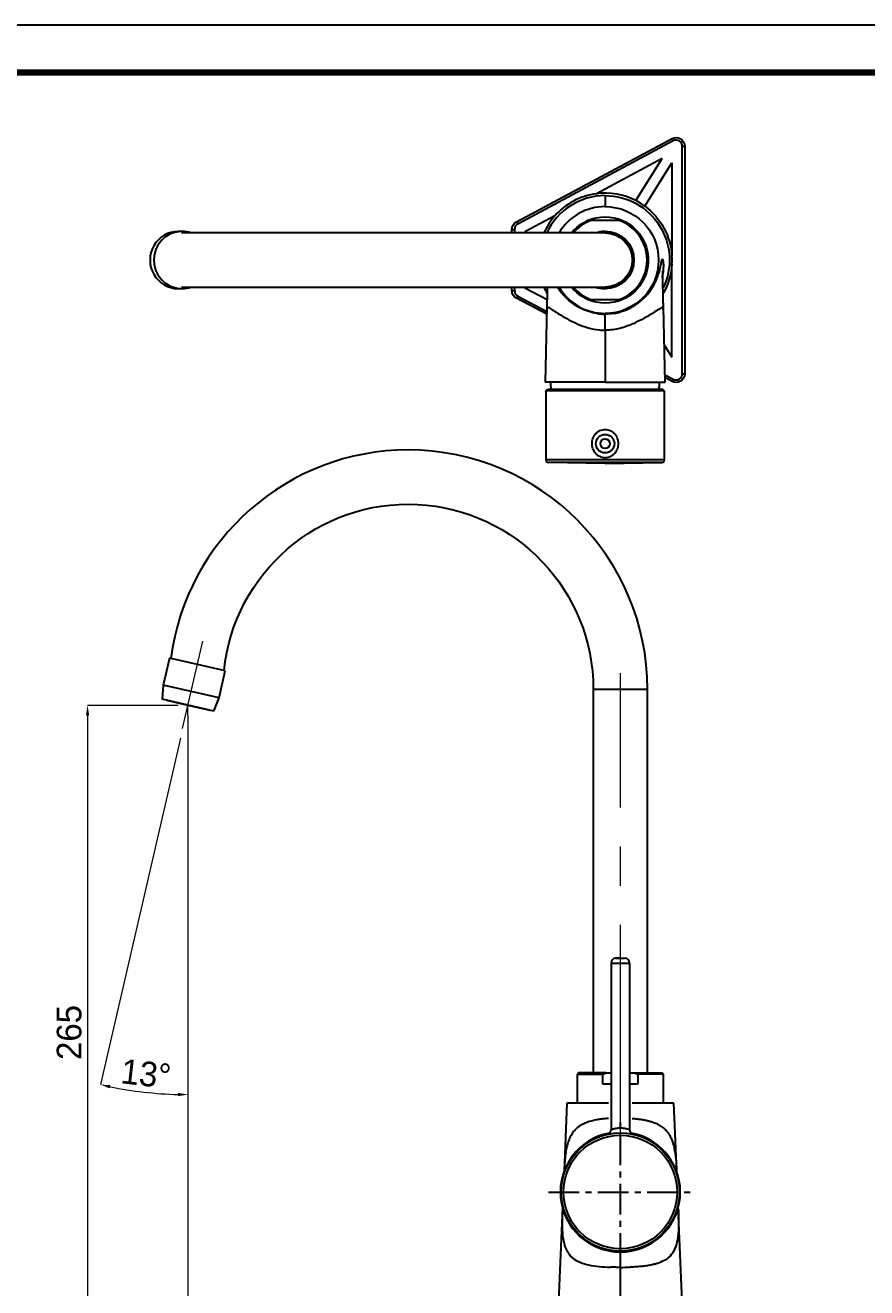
# Model space of a CAD drawing. Extents: x 0 to 1128, y 0 to 827.
# Drawn here: x 445 to 787, y 315 to 827 of the extents above; entities that cross this region are included whole.
import ezdxf

# ---------------------------------------------------------------- set-up
doc = ezdxf.new("R2010")
doc.units = 0
doc.header["$LTSCALE"] = 10
doc.header["$MEASUREMENT"] = 0
doc.header["$PDMODE"] = 3
doc.header["$PDSIZE"] = -10
doc.linetypes.add('CENTER', pattern=[2, 1.25, -0.25, 0.25, -0.25])
doc.linetypes.add('CENTER2', pattern=[28.575000000000003, 19.05, -3.175, 3.175, -3.175])
doc.layers.get('0').update_dxf_attribs({"linetype": 'CONTINUOUS'})
doc.layers.get('DEFPOINTS').update_dxf_attribs({"linetype": 'CONTINUOUS'})
doc.layers.add('1', color=7, linetype='CONTINUOUS')
doc.layers.add('DEF_LAYER_ASSEM_MEMBER', color=7, linetype='CONTINUOUS')
doc.layers.add('Cneter', color=1, linetype='CENTER2', lineweight=13)
doc.styles.add('Daelim Dimension', font='')
doc.styles.get('Daelim Dimension').set_extended_font_data('나눔고딕')
doc.dimstyles.new('DEFAULT', dxfattribs={"dimscale": 2, "dimtxt": 2, "dimasz": 2, "dimexe": 0, "dimexo": 2, "dimgap": 1, "dimtad": 1, "dimdec": 0, "dimzin": 9, "dimdsep": 46, "dimtxsty": 'Daelim Dimension', "dimcen": 0.5, "dimclrd": 5, "dimclre": 5, "dimclrt": 256, "dimadec": 1, "dimazin": 0, "dimtfac": 1, "dimtdec": 0, "dimtix": 1, "dimtmove": 0, "dimatfit": 3, "dimfxl": 1, "dimtolj": 1, "dimtzin": 1, "dimlwd": 9, "dimlwe": 9, "dimarcsym": 0})

# ---------------------------------------------------------------- blocks, each defined once
blk = doc.blocks.new('*D1')
at = {"color": 5, "lineweight": 9, "ltscale": 0.5, "transparency": 16777216}
for p, q in [((507.4214192350121, 550.8295997638575), (470.6838265378685, 550.8295997638575)), ((470.6838265378685, 546.8295997638575), (470.6838265378685, 289.3758544520734)), ((656.7721538543703, 285.3758544520734), (470.6838265378685, 285.3758544520734))]:
    blk.add_line(p, q, dxfattribs=at)
at = {"color": 5, "ltscale": 0.5, "transparency": 16777216}
for points in [[(470.0171598712018, 546.8295997638575), (471.3504932045352, 546.8295997638575), (470.6838265378685, 550.8295997638575)], [(470.0171598712018, 289.3758544520734), (471.3504932045352, 289.3758544520734), (470.6838265378685, 285.3758544520734)]]:
    blk.add_solid(points, dxfattribs=at)
at = {"layer": 'DEFPOINTS', "color": 0, "ltscale": 0.5, "transparency": 16777216}
for p in [(511.4214192350121, 550.8295997638575), (470.6838265378685, 285.3758544520734), (660.7721538543703, 285.3758544520734)]:
    blk.add_point(p, dxfattribs=at)
at = {"color": 7, "ltscale": 0.5, "transparency": 16777216, "insert": (463.240335836867, 418.1027271079652), "char_height": 10, "attachment_point": 5, "rotation": 90, "style": 'Daelim Dimension'}
blk.add_mtext('\\A1;265', dxfattribs=at)
blk = doc.blocks.new('*D2')
at = {"color": 5, "lineweight": 9, "ltscale": 0.5, "transparency": 16777216}
for p, q in [((511.4214192350119, 546.8295997638572), (511.4214192350119, 237.4350204066632)), ((686.8988599777222, 281.3758544520733), (686.8988599777222, 237.4350204066632)), ((515.4214192350119, 237.4350204066632), (682.8988599777222, 237.4350204066632))]:
    blk.add_line(p, q, dxfattribs=at)
at = {"color": 5, "ltscale": 0.5, "transparency": 16777216}
for points in [[(515.4214192350119, 238.1016870733298), (515.4214192350119, 236.7683537399965), (511.4214192350119, 237.4350204066632)], [(682.8988599777222, 238.1016870733298), (682.8988599777222, 236.7683537399965), (686.8988599777222, 237.4350204066632)]]:
    blk.add_solid(points, dxfattribs=at)
at = {"layer": 'DEFPOINTS', "color": 0, "ltscale": 0.5, "transparency": 16777216}
for p in [(511.4214192350119, 550.8295997638572), (686.8988599777222, 285.3758544520733), (686.8988599777222, 237.4350204066632)]:
    blk.add_point(p, dxfattribs=at)
at = {"color": 7, "ltscale": 0.5, "transparency": 16777216, "insert": (599.160139606367, 244.8212865010838), "char_height": 10, "attachment_point": 5, "style": 'Daelim Dimension'}
blk.add_mtext('\\A1;175', dxfattribs=at)
blk = doc.blocks.new('*D5')
at = {"color": 5, "lineweight": 9, "ltscale": 0.5, "transparency": 16777216}
for p, q in [((511.421418655564, 542.8295997891563), (511.4214186555607, 392.893680640607)), ((508.3626706512501, 537.5807011367178), (475.8935670704083, 396.9415681872492))]:
    blk.add_line(p, q, dxfattribs=at)
blk.add_arc((511.4214186555641, 550.8295937698817), 157.9359131292747, 258.4511529169782, 268.5488465588055, dxfattribs=at)
at = {"color": 5, "ltscale": 0.5, "transparency": 16777216}
for points in [[(479.6603998744194, 395.4397642482909), (479.943858838189, 396.7426183435895), (475.8935670704083, 396.9415681872492)], [(507.4301816328588, 393.6109473086308), (507.4132971471592, 392.2777208867802), (511.4214186555607, 392.893680640607)]]:
    blk.add_solid(points, dxfattribs=at)
at = {"layer": 'DEFPOINTS', "color": 0, "ltscale": 0.5, "transparency": 16777216}
for p in [(517.4270253503754, 576.8427331930512), (511.4214186555641, 550.8295997891565), (511.421418655564, 546.8295997891564), (509.2624749042848, 541.4781813876264), (487.6227321435723, 394.6970373433576)]:
    blk.add_point(p, dxfattribs=at)
at = {"color": 7, "ltscale": 0.5, "transparency": 16777216, "insert": (494.3860018561454, 401.3116655253073), "char_height": 10, "attachment_point": 5, "rotation": 353.4999997378918, "style": 'Daelim Dimension'}
blk.add_mtext('\\A1;13%%D', dxfattribs=at)

msp = doc.modelspace()

# ---------------------------------------------------------------- linework, layer by layer
at = {"ltscale": 0.5}
msp.add_line((511.4439145243422, 550.9270318402948), (511.4214211351024, 550.8295995976209), dxfattribs=at)
msp.add_lwpolyline([(0, 0), (1128.400001525879, 0), (1128.400001525879, 826.8000030517578), (0, 826.8000030517578)], close=True, dxfattribs=at)
at = {"color": 5, "linetype": 'ByBlock', "lineweight": 200, "const_width": 2.6}
msp.add_lwpolyline([(18.14486312866211, 35.40284729003906), (1110.144863128662, 35.40284729003906), (1110.144863128662, 807.6028442382812), (18.14486312866211, 807.6028442382812)], close=True, dxfattribs=at)
at = {"layer": '1', "color": 7, "linetype": 'Continuous'}
for p, q in [((644.7746276855469, 747.0302352504132), (707.874626159668, 780.7855834559796)), ((708.3463287353516, 779.9038238124249), (645.2463226318359, 746.1484756068585)), ((707.874626159668, 780.7855834559796), (708.3463287353516, 779.9038238124249)), ((712.0255661010742, 685.382743795335), (712.0255661010742, 777.6994247035382)), ((712.0255661010742, 777.6994247035382), (713.0255661010742, 777.6994247035382)), ((713.0255661010742, 777.6994247035382), (713.0255661010742, 685.382743795335)), ((703.9161834716797, 772.7707213954327), (677.1561126708984, 758.4554214076397)), ((693.2282638549805, 755.6409835414288), (703.9161834716797, 772.7707213954327)), ((696.8763961791992, 753.3647689418194), (707.825569152832, 770.9132308558819)), ((707.825569152832, 770.9132308558819), (707.825569152832, 733.1880492762921)), ((680.7255706787109, 757.6677856044171), (680.7255706787109, 753.2211532191632)), ((660.3179779052734, 749.4478530482647), (648.1255722045898, 742.9255294398663)), ((509.0722961425781, 743.1410827235577), (507.513557434082, 743.1410827235577)), ((642.9255676269531, 743.9440764979718), (643.9255676269531, 743.9440764979718)), ((642.9255676269531, 742.5409850673077), (642.9255676269531, 743.9440764979718)), ((643.9255676269531, 743.9440764979718), (643.9255676269531, 742.5409850673077)), ((644.7746276855469, 747.0302352504132), (645.2463226318359, 746.1484756068585)), ((648.1255722045898, 742.9255294398663), (648.1255722045898, 742.5410003260968)), ((686.4701309204102, 747.5410842494366), (674.9810104370117, 747.5410842494366)), ((680.7255706787109, 742.5410842494366), (508.7781600952148, 742.5410842494366)), ((707.825569152832, 692.1689376429913), (707.825569152832, 729.8941115931866)), ((507.513557434082, 719.941078145921), (509.0722961425781, 719.941078145921)), ((508.7778930664062, 720.5410842494366), (680.7255706787109, 720.5410842494366)), ((642.9255676269531, 719.1380920009015), (642.9255676269531, 720.541175802171)), ((642.9255676269531, 719.1380920009015), (643.9255676269531, 719.1380920009015)), ((643.9255676269531, 720.541175802171), (643.9255676269531, 719.1380920009015)), ((648.1255722045898, 720.1566390590069), (648.1255722045898, 720.5411605433819)), ((657.1416625976562, 715.3334731654522), (648.1255722045898, 720.1566390590069)), ((645.2463226318359, 716.9336928920147), (644.7746276855469, 716.0519256190655)), ((657.0120849609375, 709.5055007533429), (644.7746276855469, 716.0519256190655)), ((645.2463226318359, 716.9336928920147), (657.0371551513672, 710.6261825160382)), ((657.0792922973633, 712.5371932582257), (656.3940811157227, 682.0410842494366)), ((674.9810104370117, 715.5410842494366), (686.4701309204102, 715.5410842494366)), ((705.0570526123047, 682.0410842494366), (704.3724594116211, 712.5098876551983)), ((680.7255706787109, 709.6051787928936), (680.7255706787109, 709.86101527971)), ((680.7255706787109, 703.0335082606671), (680.7255706787109, 682.0410842494366)), ((704.7175445556641, 697.1502303676007), (707.825569152832, 692.1689376429913)), ((680.7255706787109, 682.0410842494366), (656.3940811157227, 682.0410842494366)), ((680.7255706787109, 682.0410842494366), (705.0570526123047, 682.0410842494366)), ((704.9901962280273, 684.9737014369366), (708.3463287353516, 683.1783370570538)), ((707.874626159668, 682.2965774134991), (705.0163955688477, 683.8255920009015)), ((708.3463287353516, 683.1783370570538), (707.874626159668, 682.2965774134991)), ((712.0255661010742, 685.382743795335), (713.0255661010742, 685.382743795335)), ((503.942894552143, 570.003317271656), (501.4234426743191, 559.0903715000466)), ((515.2455863952637, 567.3938903407452), (503.942894552143, 570.003317271656)), ((526.5482794735293, 564.7844556432357), (515.2455863952637, 567.3938903407452)), ((524.0288275957053, 553.8715098716262), (526.5482794735293, 564.7844556432357)), ((501.4234426743191, 559.0903715000466), (500.9694359809072, 553.3452538713407)), ((512.7261364175301, 556.4809444028995), (501.4234426743191, 559.0903715000466)), ((511.4439145243422, 550.9270318402948), (500.9694359809072, 553.3452538713407)), ((524.0288275957053, 553.8715098716262), (512.7261364175301, 556.4809444028995)), ((521.9183930677772, 548.508809809249), (524.0288275957053, 553.8715098716262)), ((675.8988590240479, 557.3665542201397), (675.8988590240479, 401.6765212611554)), ((675.8988590240479, 557.3665542201397), (697.8988590240479, 557.3665542201397)), ((697.8988590240479, 401.6765212611554), (697.8988590240479, 557.3665542201397)), ((502.8207327658981, 552.917856794422), (502.8956816899847, 552.7979149643652)), ((511.4214192350119, 550.8295997638572), (502.8956816899847, 552.7979149643652)), ((519.947158015184, 548.8612767967505), (511.4214192350119, 550.8295997638572)), ((521.9183930677772, 548.508809809249), (511.4439145243422, 550.9270318402948)), ((519.947158015184, 548.8612767967505), (520.0670995127679, 548.936221920656)), ((669.8988590240479, 401.6758575038311), (669.3988590240479, 401.1758575038311)), ((669.3988590240479, 401.1758575038311), (669.3988590240479, 389.3758544520733)), ((669.3988590240479, 401.1758575038311), (679.810136795044, 401.1758575038311)), ((681.154296875, 401.6758575038311), (669.8988590240479, 401.6758575038311)), ((679.810136795044, 397.1758575038311), (679.810136795044, 401.1758575038311)), ((681.154296875, 401.6758575038311), (683.1488590240479, 401.6758575038311)), ((690.648859024048, 401.6758575038312), (692.6434230804443, 401.6758575038311)), ((692.6434230804443, 401.6758575038311), (703.8988590240479, 401.6758575038311)), ((693.9875831604004, 401.1758575038311), (693.9875831604004, 397.1758575038311)), ((704.3988590240479, 401.1758575038311), (693.9875831604004, 401.1758575038311)), ((704.3988590240479, 401.1758575038311), (703.8988590240479, 401.6758575038311)), ((704.3988590240479, 389.3758544520733), (704.3988590240479, 401.1758575038311)), ((683.148859024048, 397.1758575038312), (679.810136795044, 397.1758575038311)), ((693.9875831604004, 397.1758575038311), (690.6488590240479, 397.1758575038311)), ((665.2187938690186, 389.3758544520733), (664.0354675311999, 361.699705900628)), ((682.1487293243408, 389.3758544520733), (665.2187938690186, 389.3758544520733)), ((708.5789260864258, 389.3758544520733), (691.6489887237549, 389.3758544520733)), ((709.7622521389013, 361.6997014454121), (708.5789260864258, 389.3758544520733)), ((663.4084141152998, 347.0339169340968), (660.7721538543701, 285.3758544520733)), ((713.0255661010742, 285.3758544520733), (710.389304061937, 347.0339174124338)), ((686.8988590240479, 285.3758544520733), (686.8988590240479, 322.7956161097882))]:
    msp.add_line(p, q, dxfattribs=at)
at = {"layer": '1', "color": 1, "linetype": 'CENTER'}
for p, q in [((686.8988590240479, 324.2258529261944), (686.8988590240479, 382.5258559779522)), ((657.7488594055176, 353.3758544520733), (716.0488586425781, 353.3758544520733))]:
    msp.add_line(p, q, dxfattribs=at)
at = {"layer": '1', "color": 7, "linetype": 'Continuous', "extrusion": (0, 0, -1)}
for centre, radius, start, end in [((-709.5255661010742, 777.6994247035382), 3.5, 61.85555600898009, 180), ((-680.7255706787109, 731.5410842494366), 26.12670641568, 90, 205.7371266566064), ((-680.7255706787109, 731.5410842494366), 21.68006609948, 90, 270), ((-680.7255706787109, 731.5410842494366), 27.15, 126.503571571147, 176.5222275005362), ((-680.7255706787109, 731.5410842494366), 17.5, 66.10457793262218, 113.8954220673778), ((-646.4255676269531, 743.9440764979718), 3.500000000000001, 0, 61.85555600898009), ((-680.7255706787109, 731.5410842494366), 17.5, 38.94365026097831, 66.10457793262218), ((-680.7255706787109, 731.5410842494366), 11.7, 70.07638599796272, 90), ((-680.7167663574219, 731.5410842494366), 11.1, 82.30344461890965, 277.6965553810904), ((-680.7255706787109, 731.5410842494366), 11.7, 90, 270), ((-680.7255706787109, 731.5410842494366), 17.5, 113.8954220673778, 246.1045779326221), ((-680.7255706787109, 731.5410842494366), 11, 90, 270), ((-680.7255706787109, 731.5410842494366), 27.15, 183.4777724994638, 209.5783593258616), ((-646.4255676269531, 719.1380920009015), 3.5, 298.1444439910199, 0), ((-680.7255706787109, 731.5410842494366), 17.5, 293.8954220673778, 321.0563497390217), ((-680.7255706787109, 731.5410842494366), 11.7, 270, 289.9180842103658), ((-680.7255706787109, 731.5410842494366), 17.5, 246.1045779326221, 293.8954220673778), ((-680.7255706787109, 683.475013692796), 22.19636571937, 348.4770490190448, 356.2957863245056), ((-709.5255661010742, 685.382743795335), 3.5, 180, 298.1444439910199), ((-600.7988586425781, 557.3665542201397), 75.1, 5.75198244080871, 180)]:
    msp.add_arc(centre, radius, start, end, dxfattribs=at)
at = {"layer": '1', "color": 7, "linetype": 'Continuous'}
for centre, radius, start, end in [((709.5255661010742, 777.6994247035382), 2.5, 0, 118.1444439910199), ((680.7255706787109, 731.5410842494366), 27.15, 97.55454862641706, 138.73465076473), ((680.7255706787109, 731.5410842494366), 27.15, 62.58041806046091, 97.55454862641706), ((680.7255706787109, 731.5410842494366), 26.12670641568, 90, 155.1009665593242), ((680.7255706787109, 731.5410842494366), 21.68006609948, 90, 149.5126592459203), ((680.7255706787109, 731.5410842494366), 27.15, 53.49642842885301, 62.58041806046091), ((680.7255706787109, 731.5410842494366), 27.15, 138.73465076473, 156.0998321425168), ((646.4255676269531, 743.9440764979718), 2.500000000000001, 118.1444439910199, 180), ((680.7255706787109, 731.5410842494366), 17, 109.7498005887902, 139.6806339765434), ((680.7255706787109, 731.5410842494366), 17, 289.7498005887902, 70.25019941120982), ((680.7255706787109, 731.5410842494366), 11.2, 270, 100.8394465919361), ((680.7255706787109, 731.5410842494366), 27.15, 356.5222275005362, 3.477772499463797), ((646.4255676269531, 719.1380920009015), 2.5, 180, 241.8555560089801), ((680.7255706787109, 731.5410842494366), 27.15, 203.900167857483, 209.5748384381969), ((680.7255706787109, 731.5410842494366), 26.12670641568, 204.8990334406758, 205.7371266566064), ((680.7255706787109, 731.5410842494366), 21.68006609948, 210.4873407540797, 270), ((680.7255706787109, 731.5410842494366), 17, 220.3193660234566, 250.2501994112098), ((680.7255706787109, 731.5410842494366), 11.65, 250.7681110681995, 270), ((680.7255706787109, 731.5410842494366), 11.2, 259.1548076439826, 270), ((680.7255706787109, 683.475013692796), 22.19636571937, 348.4770490190448, 356.2957863245056), ((709.5255661010742, 685.382743795335), 2.5, 241.8555560089801, 0), ((600.7988586425781, 557.3665542201397), 97.1, 90, 172.5998030352934), ((600.7988586425781, 557.3665542201397), 97.1, 0, 90)]:
    msp.add_arc(centre, radius, start, end, dxfattribs=at)
for centre, major_axis, ratio, start_param, end_param in [((507.513557434082, 731.5410842494366), (2.130885430516389e-15, 11.59999999999997), 0.9902679999999999, 0, 3.141592677545032), ((509.0722961425781, 731.5410842494366), (2.130885430516396e-15, 11.60000000000001), 0.990268, 0, 3.141592677545022), ((509.0722961425781, 731.5410842494366), (2.130885430516396e-15, 11.60000000000001), 0.990268, 5.960190351312098, 6.283185307179585), ((509.0722961425781, 731.5410842494366), (2.130885430516396e-15, 11.60000000000001), 0.990268, 3.14159262963457, 3.464685771933163)]:
    msp.add_ellipse(centre, major_axis=major_axis, ratio=ratio, start_param=start_param, end_param=end_param, dxfattribs=at)
for points in [[(674.9810104370117, 747.5410842494366), (674.5291366577148, 747.5410842494366), (674.0812530517578, 747.5410842494366), (673.636848449707, 747.5410842494366)], [(687.8142929077148, 747.5410842494366), (687.371223449707, 747.5410842494366), (686.9234313964844, 747.5410842494366), (686.4701309204102, 747.5410842494366)], [(670.9352416992188, 711.8738479213116), (669.9804382324219, 712.3406600551007), (669.0646438598633, 712.8726272181866), (668.1991271972656, 713.4582442836163)], [(673.636848449707, 715.5410842494366), (674.0803833007812, 715.5410842494366), (674.528205871582, 715.5410842494366), (674.9810104370117, 715.5410842494366)], [(686.4701309204102, 715.5410842494366), (686.9229965209961, 715.5410842494366), (687.3708190917969, 715.5410842494366), (687.8142929077148, 715.5410842494366)], [(677.3285369873047, 709.8663405970929), (676.2629165649414, 710.0312652186749), (675.2104873657227, 710.2735824183819), (674.183708190918, 710.5892562465069)], [(684.1226043701172, 709.8663405970929), (683.0000305175781, 709.6926040248272), (681.86279296875, 709.6051787928936), (680.7255706787109, 709.6051787928936)], [(678.3524932861328, 703.1559829310772), (679.1380386352539, 703.0751876429913), (679.9317779541016, 703.0335006312725), (680.7255706787109, 703.0335082606671)], [(679.810136795044, 401.1758575038311), (680.2536735534668, 401.355514486253), (680.7014980316162, 401.5228499965069), (681.154296875, 401.6758575038311)], [(692.6434230804443, 401.6758575038311), (693.096284866333, 401.5228271083233), (693.5441055297852, 401.3554915980694), (693.9875831604004, 401.1758575038311)], [(677.1085338592529, 382.6108779506085), (676.153730392456, 382.4297790126202), (675.2379302978516, 382.2107085780499), (674.3724136352539, 381.9457244471905)], [(682.1347427368164, 383.2313689784405), (681.5353717803955, 383.1891631678936), (680.9420204162598, 383.1380691127179), (680.3569984436035, 383.077178914964)], [(671.44091796875, 324.5300979213116), (672.2527961730957, 324.2476653651593), (673.1198139190674, 324.0125503138897), (674.03151512146, 323.815834005296)], [(674.03151512146, 323.815834005296), (676.7007827758789, 323.2398604945538), (679.7524394989014, 322.9835967616436), (682.9120616912842, 322.8669433192608)], [(686.8988590240479, 322.7956161097882), (688.2341156005859, 322.7956313685772), (689.5693759918213, 322.8183364467022), (690.8856582641602, 322.8669433192608)]]:
    msp.add_open_spline(points, degree=3, dxfattribs=at)
for points, knots in [([(693.2520141601562, 713.4582442836163), (693.8425064086914, 713.8825072841046), (695.0081329345703, 714.7200088099835), (696.5366973876953, 716.1232528285382), (697.8767166137695, 717.569496114671), (699.026008605957, 719.0426711634991), (700.0013198852539, 720.5134048060772), (700.8169937133789, 721.9602965907452), (701.4898147583008, 723.3646392421124), (702.300666809082, 725.3599013881085), (703.0000152587891, 727.7508468226788), (703.4513397216797, 730.0401000575421), (703.7084503173828, 731.5307387904522), (703.9324798583984, 732.0135116176007), (704.1768417358398, 731.5543822841046), (704.38232421875, 730.1411208705304), (704.3808288574219, 727.8158797816632), (704.0410842895508, 725.6475371913311), (703.7555313110352, 724.5130843715069)], [0, 0, 0, 0, 0.0372255340472984, 0.0734836416311245, 0.1089578416650705, 0.1438424397827483, 0.1783403556012944, 0.212660267223537, 0.2470132525700618, 0.281609200476177, 0.3669053349510394, 0.4540044251164515, 0.5462666166588783, 0.6392707007640506, 0.7272413390546808, 0.8156562888872643, 0.911992596449826, 1, 1, 1, 1]), ([(704.3748016357422, 712.4055862025616), (704.3557510375977, 713.2524489955304), (704.3210144042969, 714.80486293596), (704.274040222168, 716.9201049403546), (704.2369613647461, 718.6128921107647), (704.2094421386719, 719.8952865199444), (704.1887969970703, 720.8852462367413), (704.1686935424805, 721.8781127528546), (704.1461791992188, 723.0214919642804), (704.1230926513672, 724.2622146205304), (704.1064987182617, 725.3602599696515), (704.0984954833984, 726.190345724046), (704.0963439941406, 726.7314223842022), (704.0946731567383, 726.9754180507061), (704.0891876220703, 726.9893951014874), (704.0862655639648, 726.9864654139874)], [0, 0, 0, 0, 0.1439385806513506, 0.2639853914369962, 0.3598962524170118, 0.4323389183428578, 0.4831024158608321, 0.5300895213980957, 0.6075559571312249, 0.6933976445667261, 0.7734651134083498, 0.8420638471316404, 0.9022077365821124, 0.9570798105549324, 1, 1, 1, 1]), ([(657.2551956176758, 720.5434341029522), (657.2516555786133, 720.3732680873272), (657.2392425537109, 719.7807235316632), (657.2144241333008, 718.624069173753), (657.177360534668, 716.932060201585), (657.1304016113281, 714.8173446254132), (657.0956802368164, 713.2652053431866), (657.0766296386719, 712.4184188441632)], [0, 0, 0, 0, 0.0636458443175748, 0.2204796748203065, 0.4281752416854309, 0.6881881236163769, 1, 1, 1, 1]), ([(668.1991271972656, 713.4582442836163), (668.1711807250977, 713.4771499232647), (667.6919860839844, 713.8029479579327), (666.7917327880859, 714.4674300746319), (665.5730590820312, 715.50847621721), (664.4520950317383, 716.6091689662335), (663.4337615966797, 717.7537917689679), (662.520393371582, 718.9256362513897), (661.8815612792969, 719.8602141932843), (661.5443344116211, 720.3987807826397), (661.4553833007812, 720.5442733363507)], [0, 0, 0, 0, 0.0096057351876953, 0.1650584620836189, 0.3205111889795426, 0.475963915875465, 0.6314166427713785, 0.7868693696673021, 0.9423220965632256, 1, 1, 1, 1]), ([(657.0811157226562, 712.5557174281475), (657.0904541015625, 712.6391753749249), (657.5308990478516, 712.3968200282452), (659.3618316650391, 711.2552718715069), (660.9037628173828, 710.2495650843975), (664.7427139282227, 707.965263326585), (667.0363311767578, 706.6805495814679), (672.2551727294922, 704.4338607386944), (675.217887878418, 703.4784087733624), (678.3524932861328, 703.1559829310772)], [0, 0, 0, 0, 0.2164653795752943, 0.2164653795752943, 0.4776435863835296, 0.4776435863835296, 0.7388217931917648, 0.7388217931917648, 1, 1, 1, 1]), ([(703.7536087036133, 711.8933868007061), (704.0597305297852, 712.1670608119366), (704.5503921508789, 712.6503142909405), (704.1420440673828, 712.5518111781475), (702.2046890258789, 711.31804652971), (699.4994964599609, 709.6104430751202), (696.4525451660156, 707.8231963710186), (693.6080169677734, 706.3378448085186), (690.9330596923828, 705.174850423753), (688.6270446777344, 704.3189010218975), (686.0553436279297, 703.592689474046), (684.0867767333984, 703.30193324846), (683.0986480712891, 703.1559829310772)], [0, 0, 0, 0, 0.0990663678099776, 0.245838922722121, 0.3956119558236852, 0.5263229718312735, 0.6228943172632434, 0.7384150845645724, 0.8012880166381559, 0.8562646722335383, 0.9278519488484904, 1, 1, 1, 1]), ([(690.5158920288086, 711.8738479213116), (690.9968032836914, 712.1198958949444), (691.9422302246094, 712.6035918788311), (692.8204956054688, 713.176673849046), (693.2520141601562, 713.4582442836163)], [0, 0, 0, 0, 0.5086703739466136, 1, 1, 1, 1]), ([(674.183708190918, 710.5892562465069), (674.1493148803711, 710.5998305873272), (673.5796813964844, 710.7764663295147), (672.4903869628906, 711.1628799037335), (671.4582901000977, 711.6186904506085), (670.9472351074219, 711.8679885463116), (670.9352416992188, 711.8738479213116)], [0, 0, 0, 0, 0.0307477076326752, 0.5096196925067936, 0.988491677380912, 1, 1, 1, 1]), ([(677.3285369873047, 709.8663405970929), (677.8881912231445, 709.7906798915265), (679.0150146484375, 709.6383361415265), (680.1528549194336, 709.6162795619366), (680.7255706787109, 709.6051787928936)], [0, 0, 0, 0, 0.4966655061456267, 1, 1, 1, 1]), ([(680.7255706787109, 703.0335082606671), (680.7255706787109, 703.2412871913311), (680.7255706787109, 703.6572951869366), (680.7255706787109, 704.4834670619366), (680.7255706787109, 705.4903411464093), (680.7255706787109, 706.6112746791241), (680.7255706787109, 707.6036300258038), (680.7255706787109, 708.43132777971), (680.7255706787109, 709.0628738002179), (680.7255706787109, 709.4042434291241), (680.7255706787109, 709.5588073329327), (680.7255706787109, 709.5962981776593), (680.7255706787109, 709.6051787928936)], [0, 0, 0, 0, 0.0625005432481, 0.1250006879053, 0.2500009772196, 0.375001266534, 0.5000015558483, 0.6250018451627, 0.7500021344769999, 0.8750024237914, 0.9375025684486, 1, 1, 1, 1]), ([(684.1226043701172, 709.8663405970929), (684.6620101928711, 709.9600295619366), (685.7248306274414, 710.1446227626202), (686.758415222168, 710.442542989671), (687.2674331665039, 710.5892562465069)], [0, 0, 0, 0, 0.5075237948793899, 1, 1, 1, 1]), ([(687.2674331665039, 710.5892562465069), (687.8344345092773, 710.776298482835), (688.9459915161133, 711.1429671840069), (689.9996871948242, 711.6335219935772), (690.5158920288086, 711.8738479213116)], [0, 0, 0, 0, 0.5101002667602956, 1, 1, 1, 1]), ([(683.0986480712891, 703.1559829310772), (682.7027816772461, 703.1202621058819), (681.9148483276367, 703.0491561488507), (681.120719909668, 703.0387038783429), (680.7255706787109, 703.0335082606671)], [0, 0, 0, 0, 0.5024091704521454, 1, 1, 1, 1]), ([(674.3724136352539, 381.9457244471905), (674.3444728851318, 381.937171895921), (673.8652725219727, 381.7893600062725), (672.9650211334229, 381.4747542933819), (671.7463512420654, 380.9350738124249), (670.6253852844238, 380.3089141444561), (669.6070537567139, 379.592689474046), (668.6936836242676, 378.7848891810772), (667.6159610748291, 377.5861587123272), (666.5255165100098, 375.8646316127179), (665.5820960998535, 373.4760436610577), (664.9344081878662, 370.8121184901593), (664.5069732666016, 367.9218291835186), (664.2320351763143, 364.8881639384212), (664.106631057361, 362.789472620642), (664.0517090690937, 361.7441823871317)], [0, 0, 0, 0, 0.0034083145428038, 0.0585661738263483, 0.1137240331098927, 0.1688818923934368, 0.2240397516769777, 0.2791976109605221, 0.3343554702440665, 0.444671188811155, 0.5549869073782441, 0.6653026259453289, 0.7756183445124177, 0.8859340630795064, 0.9922549116087145, 0.9922549116087145, 0.9922549116087145, 0.9922549116087145]), ([(680.3569984436035, 383.077178914964), (680.3226013183594, 383.0736007289288), (679.7529735565186, 383.013702352464), (678.6636753082275, 382.8793716029522), (677.6315765380859, 382.7097854213116), (677.1205215454102, 382.6131515101788), (677.1085338592529, 382.6108779506085)], [0, 0, 0, 0, 0.0307477076326752, 0.5096196925067936, 0.988491677380912, 1, 1, 1, 1]), ([(691.68630027771, 383.2296218470929), (691.7598571777344, 383.2244948939679), (692.3504047393799, 383.1818465785382), (692.9317035675049, 383.1260451869366), (693.4407196044922, 383.077178914964)], [0, 0, 0, 0, 0.1243485086306847, 1, 1, 1, 1]), ([(693.4407196044922, 383.077178914964), (694.0077247619629, 383.0132979945538), (695.1192798614502, 382.8880614833233), (696.1729793548584, 382.7020186976788), (696.6891860961914, 382.6108779506085)], [0, 0, 0, 0, 0.5101002667602956, 1, 1, 1, 1]), ([(696.6891860961914, 382.6108779506085), (697.170093536377, 382.5140075282452), (698.1155166625977, 382.3235625819561), (698.9937858581543, 382.0702056483624), (699.4253063201904, 381.9457244471905)], [0, 0, 0, 0, 0.5086703739466136, 1, 1, 1, 1]), ([(699.4253063201904, 381.9457244471905), (700.0157928466797, 381.7470779017804), (701.1814193725586, 381.3549499110577), (702.7099895477295, 380.5923537806866), (704.0500049591064, 379.7110671595929), (705.1993007659912, 378.6988524989483), (706.1746063232422, 377.558868368089), (706.9902839660645, 376.2903518275616), (707.6631031036377, 374.8936156825421), (708.473955154419, 372.6321487025616), (709.1733074188232, 369.2297133998272), (709.5143871307373, 365.5667495326397), (709.6541538238525, 363.3741454676983), (709.6853790283203, 362.8417510585186), (709.7067107164303, 362.4780425838535), (709.7269126402762, 362.1122011470325), (709.7459894884341, 361.7442355999513)], [0, 0, 0, 0, 0.0772924166417357, 0.1525761386818056, 0.2262322115690935, 0.2986640775207048, 0.3702930642084619, 0.441552455808955, 0.5128805193074487, 0.5847130527582161, 0.7618158004416719, 0.942662075410552, 1, 1, 1, 1.039170751482958, 1.039170751482958, 1.039170751482958, 1.039170751482958]), ([(663.4105778175017, 347.0259080385036), (663.3828616611208, 346.3280060676304), (663.3163917052764, 344.5409265083768), (663.2457160949707, 341.7293548182843), (663.2643280029297, 338.6613692836163), (663.4421157836914, 335.7686919764874), (663.8485107421875, 333.0959167079327), (664.4388847351074, 331.0922469691632), (665.0962677001953, 329.6475677089093), (665.6876392364502, 328.6476897792218), (666.3830413818359, 327.7358932093975), (667.185115814209, 326.9144897059796), (668.0941104888916, 326.183998067796), (669.1081600189209, 325.5431518153546), (670.2210483551025, 324.9893951014874), (671.0253505706787, 324.6746673182843), (671.44091796875, 324.5300979213116)], [7.840315168934192e-05, 7.840315168934192e-05, 7.840315168934192e-05, 7.840315168934192e-05, 0.0658412952299442, 0.1696661602509738, 0.2734910252720035, 0.3773158902930299, 0.4811407553140593, 0.5849656203350887, 0.6368780528456036, 0.6887904853561185, 0.74070291786663, 0.7926153503771445, 0.8445277828876594, 0.8964402153981743, 0.9483526479086892, 1, 1, 1, 1]), ([(710.407693862915, 346.4992675380108), (710.4541416168213, 345.2881774501202), (710.5554676055908, 342.2175216273663), (710.5540809631348, 337.5523299769757), (710.0489635467529, 333.1935042933819), (708.922399520874, 329.7999343470929), (707.2830772399902, 327.4247893885968), (705.1124267578125, 325.6574782924054), (703.2902793884277, 324.9120025233624), (702.3568019866943, 324.5300979213116)], [0, 0, 0, 0, 0.1165676999812282, 0.2995005076630951, 0.4791448662244081, 0.619074754165271, 0.7581511248444848, 0.8761018786186097, 1, 1, 1, 1]), ([(686.8988590240479, 322.7956161097882), (686.8988590240479, 323.0133208827374), (686.8988590240479, 323.4496306971905), (686.8988590240479, 324.317184408128), (686.8988590240479, 325.3746261195538), (686.8988590240479, 326.5464477137921), (686.8988590240479, 327.5733031825421), (686.8988590240479, 328.4139480189679), (686.8988590240479, 328.8577651576397), (686.8988590240479, 329.0398940638897), (686.8988590240479, 329.0629653529522)], [0, 0, 0, 0, 0.0812758087950327, 0.1625483262246185, 0.3250933610836601, 0.4876383959427018, 0.6501834308017432, 0.8127284656609151, 0.9752735005199564, 1, 1, 1, 1]), ([(686.8988590240479, 322.7956161097882), (686.2234420776367, 322.7984618739483), (684.8873825073242, 322.8040847377179), (683.5656299591064, 322.8461455897686), (682.9120616912842, 322.8669433192608)], [0, 0, 0, 0, 0.5055300096828823, 1, 1, 1, 1]), ([(699.7662048339844, 323.815834005296), (699.1538848876953, 323.6960830287335), (697.8848209381104, 323.4478988246319), (695.771017074585, 323.1862868861554), (693.4266204833984, 322.9806060389874), (691.7503910064697, 322.9056243495343), (690.8856582641602, 322.8669433192608)], [0, 0, 0, 0, 0.2251759516193364, 0.4666893416086046, 0.7248756463261429, 1, 1, 1, 1]), ([(702.3568019866943, 324.5300979213116), (701.9517211914062, 324.3974456385968), (701.1259307861328, 324.1270217494366), (700.2251300811768, 323.9208678798077), (699.7662048339844, 323.815834005296)], [0, 0, 0, 0, 0.4905353857122071, 1, 1, 1, 1])]:
    msp.add_open_spline(points, degree=3, knots=knots, dxfattribs=at)
at = {"layer": 'Cneter', "lineweight": 5, "ltscale": 0.5}
for p, q in [((509.2624749042848, 541.4781813876263), (517.4270253503754, 576.8427331930512)), ((511.4214186555641, 546.8295997891564), (511.4214186555642, 550.8295997891565))]:
    msp.add_line(p, q, dxfattribs=at)
msp.add_open_spline([(686.8988590240479, 370.2793807582257), (686.8988590240479, 375.2793807582257), (686.8988590240479, 563.8665542201397)], degree=1, knots=[0, 0, 0.0258281573512049, 1, 1], dxfattribs=at)
at = {"layer": 'DEF_LAYER_ASSEM_MEMBER', "color": 7, "linetype": 'Continuous'}
for p, q in [((656.725382031661, 678.0299972608262), (656.7253843062608, 678.0325445279262)), ((656.7253820220609, 678.0155997293263), (656.7253820220609, 650.4089216516262)), ((656.7253882662609, 678.0328105050262), (656.7273447822608, 678.1120884658262)), ((657.6471013458608, 679.0410576963262), (657.6474577084609, 679.0410578280262)), ((703.8036836489609, 679.0410576804262), (657.6474577084609, 679.0410578280262)), ((704.7234097471609, 678.1122821996262), (704.7253757973609, 678.0328100963262)), ((704.7253797381609, 678.0325453763262), (704.7253820122609, 678.0299967703262)), ((704.7253820220609, 678.0156029564262), (704.7253820220609, 650.4089216516262)), ((680.7253820220609, 649.0410578280262), (657.6934020442609, 649.4094331419262)), ((680.7253820220609, 649.0410578280262), (703.7573619998609, 649.4094331419262)), ((683.1488590240479, 446.2905830293735), (683.1488590240479, 378.7320786327732)), ((686.8988590240479, 448.3758544520733), (684.954414579548, 448.2811084268733)), ((686.8988590240479, 448.3758544520733), (688.8433034684476, 448.2811084268733)), ((690.6488590240479, 446.2905830293735), (690.6488590240479, 378.7321742482732))]:
    msp.add_line(p, q, dxfattribs=at)
at = {"layer": 'DEF_LAYER_ASSEM_MEMBER', "color": 9, "linetype": 'Continuous'}
for p, q in [((657.1564380422609, 678.5410578280262), (704.2943260018609, 678.5410578280262)), ((704.7253820220609, 650.4089216516262), (656.7253820220609, 650.4089216516262)), ((703.7573619998609, 649.4094331419262), (657.6934020442609, 649.4094331419262)), ((683.1488590240479, 446.2905830293735), (690.6488590240479, 446.2905830293735)), ((684.954414579548, 448.2811084268733), (688.8433034684476, 448.2811084268733))]:
    msp.add_line(p, q, dxfattribs=at)
at = {"layer": 'DEF_LAYER_ASSEM_MEMBER', "color": 7, "linetype": 'Continuous'}
for points in [[(656.7273447822608, 678.1120884658262), (656.8359405299609, 678.5644284917262), (657.177699951061, 678.9269191897263), (657.6471013501609, 679.0410521899262)], [(703.8036836445609, 679.0410521772262), (704.2728108729609, 678.9270601987262), (704.614709568461, 678.5646591364263), (704.7234097471609, 678.1122821996262)]]:
    msp.add_lwpolyline(points, dxfattribs=at)
for centre, radius in [((680.7253820220609, 657.0410578280262), 3.75), ((686.8988590240479, 353.3758544520733), 24)]:
    msp.add_circle(centre, radius, dxfattribs=at)
at = {"layer": 'DEF_LAYER_ASSEM_MEMBER', "color": 9, "linetype": 'Continuous'}
for centre, radius in [((680.7253820220609, 657.0410578280262), 1.9444444444), ((686.8988590240479, 353.3758544520733), 23.0319799778)]:
    msp.add_circle(centre, radius, dxfattribs=at)
for centre, radius, start, end in [((657.8473928872609, 678.0317477645262), 1.12200466, 176.6850355724013, 179.9533248499114), ((703.6033449106608, 678.0317471912263), 1.1220309094, 0.04669898060264082, 3.314181465595737)]:
    msp.add_arc(centre, radius, start, end, dxfattribs=at)
at = {"layer": 'DEF_LAYER_ASSEM_MEMBER', "color": 7, "linetype": 'Continuous'}
for centre, radius, start, end in [((657.7253820220609, 650.4089216516262), 1, 180, 268.167369777599), ((703.7253820220609, 650.4089216516262), 1, 271.832630222401, 0), ((685.1488590240479, 446.2905830293735), 2, 95.57923596761708, 180), ((688.6488590240479, 446.2905830293735), 2, 0, 84.42076403238292), ((686.8988590240479, 353.3758544520733), 24.3314852299, 100.6743124927029, 79.32568750729715), ((681.1488590241479, 378.7320667087733), 1.9999999999, 283.1386947534973, 359.9999999998958), ((692.6488590118479, 378.7320667197732), 1.9999999958, 180.0000000087024, 256.8714663529091)]:
    msp.add_arc(centre, radius, start, end, dxfattribs=at)
at = {"layer": 'DEF_LAYER_ASSEM_MEMBER', "color": 9, "linetype": 'Continuous'}
for points, start_tangent, end_tangent in [([(656.7272656236609, 678.0966274264263), (656.8469268678609, 678.4306845727262), (656.9779776816608, 678.5135923540262), (657.1564380422609, 678.5410578280262)], (0.05881234931008313, 0.9982690557002301), (0.9999999732070395, 0.0002314863289357991)), ([(657.1564380422609, 678.5410578280262), (657.1937803785609, 678.7323150458262), (657.3001276909608, 678.8944821723262), (657.4593037131608, 679.0028926866262), (657.6471013458608, 679.0410576930262)], (0, 1), (0.9999997129091267, 0.0007577477576087739)), ([(704.2943260018609, 678.5410578280262), (704.2569856851609, 678.7323100739262), (704.150643803461, 678.8944745816262), (703.9914749632609, 679.0028865147262), (703.8036836489609, 679.0410576767263)], (7.244507867305013e-09, 1), (-0.9999996781651836, 0.0008022901777307515)), ([(704.2943260018609, 678.5410578280262), (704.4727888554609, 678.5135914782262), (704.603840621661, 678.4306810036262), (704.7234992662609, 678.0966130638262)], (0.9999999732327368, -0.0002313752919821518), (0.05879823469889632, -0.998269887152915)), ([(680.7253820220609, 651.2910578280262), (679.6453903763609, 651.4113382417263), (678.6191609214609, 651.7631879818261), (677.6921670939608, 652.3224979130262), (676.898431026061, 653.0568128627262), (676.2611511294609, 653.9308980334263), (675.7958671983608, 654.9095046504262), (675.4176897189609, 657.0410445610262), (675.7958575413609, 659.1725862314263), (676.261137515161, 660.1511949950262), (676.8984118560609, 661.0252825356263), (677.6921486352609, 661.7596034031262), (678.6191275912608, 662.3189138811263), (679.6453589088609, 662.6707713020262), (680.7253820220609, 662.7910578280262)], (-0.9999999901591512, 0.0001402914738454504), (0.9999999893848103, 0.0001457064839915358)), ([(680.7253820220609, 662.7910578280262), (681.8054065369608, 662.6707708633262), (682.8316351186609, 662.3189134836261), (683.7586128655608, 661.7596051544263), (684.5523488170609, 661.0252859144261), (685.1896228545609, 660.1512005493262), (685.654903266061, 659.1725938868262), (686.0330743296608, 657.0410563371263), (685.6549021775609, 654.9095189808262), (685.1896213160609, 653.9309125903262), (684.552346740961, 653.0568274719262), (683.7586105041609, 652.3225088337263), (682.8316323725609, 651.7632008633262), (681.8054029219609, 651.4113442155262), (680.7253820220609, 651.2910578280262)], (0.9999999889405995, -0.0001487239086440351), (-0.9999999890083856, -0.0001482674235395114)), ([(683.1488590240479, 378.7320667086733), (683.1500103103476, 378.7324703754734), (683.1534584227479, 378.7336752094734), (683.1591947325478, 378.7356718616734), (683.167210610548, 378.7384509832732), (683.1774974278478, 378.7420032252735), (683.1900465554477, 378.7463192388732), (683.2218972256478, 378.7572051852735), (683.2626815178478, 378.7710203590732), (683.3122472420478, 378.7875957821734), (683.3704162737477, 378.8067331025732), (683.4370104504478, 378.8282339250732), (683.5947140814478, 378.8774722501735), (683.7836010256478, 378.9333028142732), (684.001790916248, 378.9935687273733), (684.2472693689479, 379.0559979844734), (684.517941975048, 379.1182716955732), (684.8115412951479, 379.178114553973), (685.4575798493479, 379.281764222173), (686.1625661330477, 379.3513324985734), (686.8988590240479, 379.3758544520733)], (-0.09754668509801384, -0.9952309501951738), (0.9999999942544067, 0.000107196953584158)), ([(686.8988590240479, 379.3758544520733), (687.6351329432478, 379.3513337689733), (688.3401169215476, 379.2817667551731), (688.9861655454479, 379.1781163171731), (689.279765222248, 379.1182739563733), (689.5504374567477, 379.0560005569732), (689.7959172940477, 378.9935710070731), (690.014108938848, 378.9333049197735), (690.2029973974477, 378.8774739270734), (690.3607020152476, 378.8282357154735), (690.4272969021476, 378.8067347171732), (690.485466884948, 378.7875969179731), (690.5350334215477, 378.7710211566732), (690.5758180250477, 378.7572062098734), (690.6076692414476, 378.7463202266731), (690.6202188373477, 378.7420039688732), (690.6305061692478, 378.7384514235732), (690.6385225450476, 378.735672008273), (690.6442592729477, 378.7336751403732), (690.647707660848, 378.7324702372734), (690.6488590168478, 378.7320667165732)], (0.9999999949049269, -0.0001009462557379004), (-0.1817636967423872, 0.9833422387686505))]:
    msp.add_spline(points, degree=3, dxfattribs=dict(at, start_tangent=start_tangent, end_tangent=end_tangent))

# ---------------------------------------------------------------- dimensions: what is measured, and where the dimension line sits
at = {"color": 5, "ltscale": 0.5}
dim = msp.add_angular_dim_2l(base=(487.6227321435723, 394.6970373433576), line1=((509.2624749042848, 541.4781813876263), (517.4270253503754, 576.8427331930512)), line2=((511.4214186555641, 546.8295997891564), (511.4214186555642, 550.8295997891565)), text='13%%D', dimstyle='DEFAULT', override={"dimtxt": 5, "dimclrd": 5, "dimclre": 5, "dimclrt": 7}, dxfattribs=at)
dim.commit()
dim.dimension.update_dxf_attribs({"geometry": '*D5', "text_midpoint": (493.5425650021041, 393.9089155658415), "dimtype": 130})
dim = msp.add_linear_dim(base=(470.6838265378685, 285.3758544520734), p1=(511.4214192350119, 550.8295997638572), p2=(660.7721538543701, 285.3758544520733), angle=90, text='265', dimstyle='DEFAULT', override={"dimtxt": 5, "dimclrd": 5, "dimclre": 5, "dimclrt": 7}, dxfattribs=at)
dim.commit()
dim.dimension.update_dxf_attribs({"geometry": '*D1', "text_midpoint": (463.240335836867, 418.1027271079652)})
dim = msp.add_linear_dim(base=(686.8988599777222, 237.4350204066632), p1=(511.4214192350119, 550.8295997638572), p2=(686.8988599777222, 285.3758544520733), dimstyle='DEFAULT', override={"dimtxt": 5, "dimclrd": 5, "dimclre": 5, "dimclrt": 7}, dxfattribs=at)
dim.commit()
dim.dimension.update_dxf_attribs({"geometry": '*D2', "text_midpoint": (599.160139606367, 244.8212865010838)})

doc.saveas('drawing.dxf')
